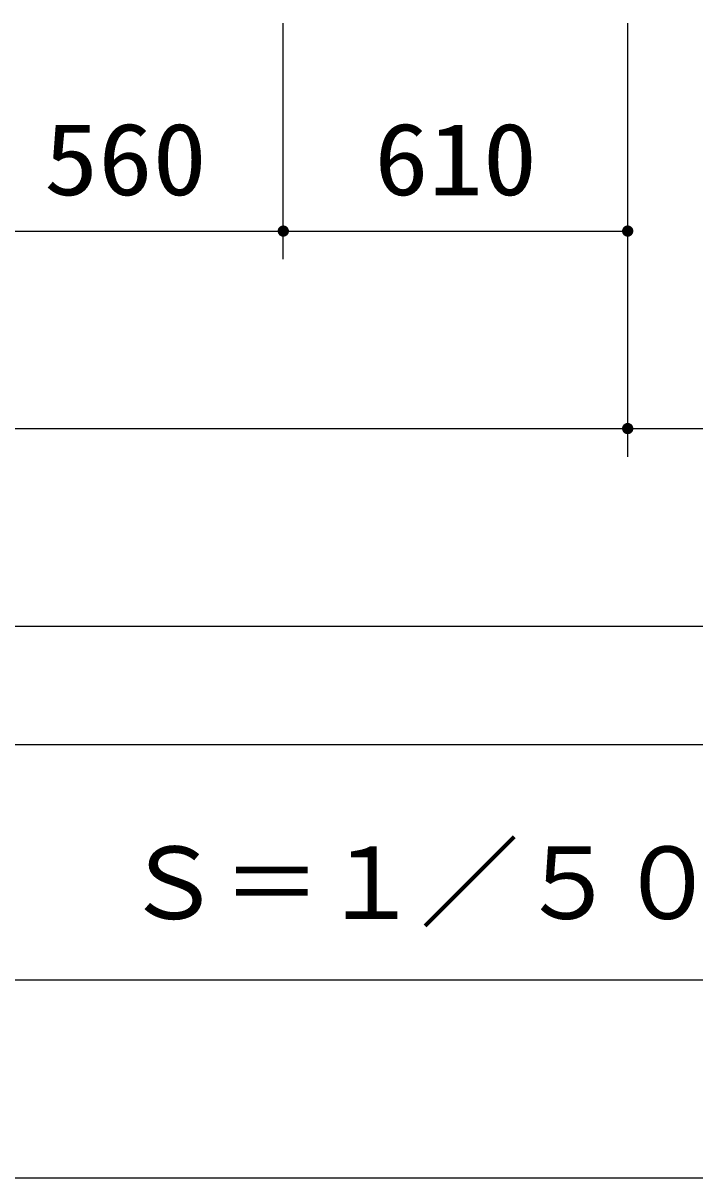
# Model space of a CAD drawing. Units: millimetres, scale not verified. Extents: x -14850 to 14850, y -10500 to 10500.
# Drawn here: x -7884 to -6694, y -8415 to -6368 of the extents above; entities that cross this region are included whole.
import ezdxf
from ezdxf.enums import TextEntityAlignment as Align

# ---------------------------------------------------------------- set-up
doc = ezdxf.new("R2010")
doc.units = ezdxf.units.MM
doc.header["$LTSCALE"] = 50
for name, color, linetype, lineweight in [('0-3_水管', 3, 'Continuous', 25), ('0-5_製作', 5, 'Continuous', 25), ('0-9_Axis_waku', 7, 'Continuous', 25)]:
    doc.layers.add(name, color=color, linetype=linetype, lineweight=lineweight)
doc.styles.add('ＭＳ ゴシック', font='')
doc.styles.get('ＭＳ ゴシック').set_extended_font_data('MS Gothic')

msp = doc.modelspace()

# ---------------------------------------------------------------- linework, layer by layer
at = {"layer": '0-3_水管'}
msp.add_line((-9811.91, -8063.71), (-6478.57, -8063.71), dxfattribs=at)
msp.add_lwpolyline([(-9811.91, -7647.04), (-6478.57, -7647.04), (-6478.57, -8063.71)], dxfattribs=at)
at = {"layer": '0-5_製作', "color": 2}
for p, q in [((-7422.75, -6787.06), (-7422.75, -6368.5)), ((-6812.75, -7137.06), (-6812.75, -6368.5)), ((-7982.75, -6737.06), (-7422.75, -6737.06)), ((-7422.75, -6737.06), (-6812.75, -6737.06)), ((-9982.75, -7087.06), (-6812.75, -7087.06)), ((-6812.75, -7087.06), (-6162.75, -7087.06)), ((-9982.75, -7437.06), (-6162.75, -7437.06))]:
    msp.add_line(p, q, dxfattribs=at)
at = {"layer": '0-5_製作'}
for points in [[(-7431.8, -6732.81), (-7422.75, -6737.06), (-7432.26, -6733.97)], [(-7431.19, -6731.71), (-7422.75, -6737.06), (-7431.8, -6732.81)], [(-7430.46, -6730.69), (-7422.75, -6737.06), (-7431.19, -6731.71)], [(-7429.6, -6729.77), (-7422.75, -6737.06), (-7430.46, -6730.69)], [(-7428.63, -6728.97), (-7422.75, -6737.06), (-7429.6, -6729.77)], [(-7428.63, -6728.97), (-7422.75, -6727.06), (-7422.75, -6737.06)], [(-7427.57, -6728.3), (-7422.75, -6727.06), (-7428.63, -6728.97)], [(-7426.43, -6727.77), (-7422.75, -6727.06), (-7427.57, -6728.3)], [(-7425.24, -6727.38), (-7422.75, -6727.06), (-7426.43, -6727.77)], [(-7424, -6727.14), (-7422.75, -6727.06), (-7425.24, -6727.38)], [(-7422.75, -6727.06), (-7412.75, -6737.06), (-7422.75, -6737.06)], [(-7422.12, -6727.08), (-7412.75, -6737.06), (-7422.75, -6727.06)], [(-7420.88, -6727.24), (-7412.75, -6737.06), (-7422.12, -6727.08)], [(-7420.88, -6727.24), (-7412.83, -6735.81), (-7412.75, -6737.06)], [(-7419.66, -6727.55), (-7412.83, -6735.81), (-7420.88, -6727.24)], [(-7419.66, -6727.55), (-7413.07, -6734.58), (-7412.83, -6735.81)], [(-7418.49, -6728.02), (-7413.07, -6734.58), (-7419.66, -6727.55)], [(-7418.49, -6728.02), (-7413.45, -6733.38), (-7413.07, -6734.58)], [(-7417.39, -6728.62), (-7413.45, -6733.38), (-7418.49, -6728.02)], [(-7417.39, -6728.62), (-7413.99, -6732.25), (-7413.45, -6733.38)], [(-7416.38, -6729.36), (-7413.99, -6732.25), (-7417.39, -6728.62)], [(-7416.38, -6729.36), (-7414.66, -6731.19), (-7413.99, -6732.25)], [(-7415.46, -6730.22), (-7414.66, -6731.19), (-7416.38, -6729.36)], [(-6821.8, -6732.81), (-6812.75, -6737.06), (-6822.26, -6733.97)], [(-6821.2, -6731.71), (-6812.75, -6737.06), (-6821.8, -6732.81)], [(-6820.46, -6730.69), (-6812.75, -6737.06), (-6821.2, -6731.71)], [(-6819.6, -6729.77), (-6812.75, -6737.06), (-6820.46, -6730.69)], [(-6819.6, -6729.77), (-6812.75, -6727.06), (-6812.75, -6737.06)], [(-6818.63, -6728.97), (-6812.75, -6727.06), (-6819.6, -6729.77)], [(-6817.57, -6728.3), (-6812.75, -6727.06), (-6818.63, -6728.97)], [(-6816.43, -6727.77), (-6812.75, -6727.06), (-6817.57, -6728.3)], [(-6815.24, -6727.38), (-6812.75, -6727.06), (-6816.43, -6727.77)], [(-6814.01, -6727.14), (-6812.75, -6727.06), (-6815.24, -6727.38)], [(-6812.75, -6727.06), (-6802.75, -6737.06), (-6812.75, -6737.06)], [(-6812.12, -6727.08), (-6802.75, -6737.06), (-6812.75, -6727.06)], [(-6812.12, -6727.08), (-6802.83, -6735.81), (-6802.75, -6737.06)], [(-6810.88, -6727.24), (-6802.83, -6735.81), (-6812.12, -6727.08)], [(-6810.88, -6727.24), (-6803.07, -6734.58), (-6802.83, -6735.81)], [(-6809.66, -6727.55), (-6803.07, -6734.58), (-6810.88, -6727.24)], [(-6809.66, -6727.55), (-6803.45, -6733.38), (-6803.07, -6734.58)], [(-6808.49, -6728.02), (-6803.45, -6733.38), (-6809.66, -6727.55)], [(-6808.49, -6728.02), (-6803.99, -6732.25), (-6803.45, -6733.38)], [(-6807.39, -6728.62), (-6803.99, -6732.25), (-6808.49, -6728.02)], [(-6807.39, -6728.62), (-6804.66, -6731.19), (-6803.99, -6732.25)], [(-6806.38, -6729.36), (-6804.66, -6731.19), (-6807.39, -6728.62)], [(-6806.38, -6729.36), (-6805.46, -6730.22), (-6804.66, -6731.19)], [(-7432.73, -6736.44), (-7422.75, -6737.06), (-7432.75, -6737.06)], [(-7432.75, -6737.06), (-7424.63, -6746.89), (-7432.67, -6738.32)], [(-7432.75, -6737.06), (-7423.38, -6747.04), (-7424.63, -6746.89)], [(-7422.75, -6737.06), (-7423.38, -6747.04), (-7432.75, -6737.06)], [(-7432.57, -6735.19), (-7422.75, -6737.06), (-7432.73, -6736.44)], [(-7432.67, -6738.32), (-7425.84, -6746.57), (-7432.44, -6739.55)], [(-7432.67, -6738.32), (-7424.63, -6746.89), (-7425.84, -6746.57)], [(-7432.26, -6733.97), (-7422.75, -6737.06), (-7432.57, -6735.19)], [(-7432.44, -6739.55), (-7427.01, -6746.11), (-7432.05, -6740.75)], [(-7432.44, -6739.55), (-7425.84, -6746.57), (-7427.01, -6746.11)], [(-7432.05, -6740.75), (-7428.11, -6745.51), (-7431.51, -6741.88)], [(-7432.05, -6740.75), (-7427.01, -6746.11), (-7428.11, -6745.51)], [(-7431.51, -6741.88), (-7429.13, -6744.77), (-7430.84, -6742.94)], [(-7431.51, -6741.88), (-7428.11, -6745.51), (-7429.13, -6744.77)], [(-7430.84, -6742.94), (-7429.13, -6744.77), (-7430.04, -6743.91)], [(-7422.75, -6737.06), (-7422.75, -6747.06), (-7423.38, -6747.04)], [(-7422.75, -6737.06), (-7421.5, -6746.99), (-7422.75, -6747.06)], [(-7422.75, -6737.06), (-7420.26, -6746.75), (-7421.5, -6746.99)], [(-7422.75, -6737.06), (-7419.07, -6746.36), (-7420.26, -6746.75)], [(-7422.75, -6737.06), (-7417.93, -6745.83), (-7419.07, -6746.36)], [(-7422.75, -6737.06), (-7416.87, -6745.15), (-7417.93, -6745.83)], [(-7422.75, -6737.06), (-7415.91, -6744.35), (-7416.87, -6745.15)], [(-7412.75, -6737.06), (-7415.91, -6744.35), (-7422.75, -6737.06)], [(-7412.75, -6737.06), (-7415.05, -6743.44), (-7415.91, -6744.35)], [(-7412.75, -6737.06), (-7414.31, -6742.42), (-7415.05, -6743.44)], [(-7412.75, -6737.06), (-7413.7, -6741.32), (-7414.31, -6742.42)], [(-7412.75, -6737.06), (-7413.24, -6740.15), (-7413.7, -6741.32)], [(-7412.75, -6737.06), (-7412.93, -6738.94), (-7413.24, -6740.15)], [(-7412.75, -6737.06), (-7412.77, -6737.69), (-7412.93, -6738.94)], [(-6822.73, -6736.44), (-6812.75, -6737.06), (-6822.75, -6737.06)], [(-6822.75, -6737.06), (-6813.38, -6747.04), (-6822.67, -6738.32)], [(-6822.75, -6737.06), (-6812.75, -6747.06), (-6813.38, -6747.04)], [(-6812.75, -6737.06), (-6812.75, -6747.06), (-6822.75, -6737.06)], [(-6822.57, -6735.19), (-6812.75, -6737.06), (-6822.73, -6736.44)], [(-6822.67, -6738.32), (-6814.63, -6746.89), (-6822.44, -6739.55)], [(-6822.67, -6738.32), (-6813.38, -6747.04), (-6814.63, -6746.89)], [(-6822.26, -6733.97), (-6812.75, -6737.06), (-6822.57, -6735.19)], [(-6822.44, -6739.55), (-6815.84, -6746.57), (-6822.05, -6740.75)], [(-6822.44, -6739.55), (-6814.63, -6746.89), (-6815.84, -6746.57)], [(-6822.05, -6740.75), (-6817.01, -6746.11), (-6821.51, -6741.88)], [(-6822.05, -6740.75), (-6815.84, -6746.57), (-6817.01, -6746.11)], [(-6821.51, -6741.88), (-6818.11, -6745.51), (-6820.84, -6742.94)], [(-6821.51, -6741.88), (-6817.01, -6746.11), (-6818.11, -6745.51)], [(-6820.84, -6742.94), (-6819.13, -6744.77), (-6820.04, -6743.91)], [(-6820.84, -6742.94), (-6818.11, -6745.51), (-6819.13, -6744.77)], [(-6812.75, -6737.06), (-6811.5, -6746.99), (-6812.75, -6747.06)], [(-6812.75, -6737.06), (-6810.26, -6746.75), (-6811.5, -6746.99)], [(-6812.75, -6737.06), (-6809.07, -6746.36), (-6810.26, -6746.75)], [(-6812.75, -6737.06), (-6807.93, -6745.83), (-6809.07, -6746.36)], [(-6812.75, -6737.06), (-6806.87, -6745.15), (-6807.93, -6745.83)], [(-6812.75, -6737.06), (-6805.91, -6744.35), (-6806.87, -6745.15)], [(-6812.75, -6737.06), (-6805.05, -6743.44), (-6805.91, -6744.35)], [(-6802.75, -6737.06), (-6805.05, -6743.44), (-6812.75, -6737.06)], [(-6802.75, -6737.06), (-6804.31, -6742.42), (-6805.05, -6743.44)], [(-6802.75, -6737.06), (-6803.7, -6741.32), (-6804.31, -6742.42)], [(-6802.75, -6737.06), (-6803.24, -6740.15), (-6803.7, -6741.32)], [(-6802.75, -6737.06), (-6802.93, -6738.94), (-6803.24, -6740.15)], [(-6802.75, -6737.06), (-6802.77, -6737.69), (-6802.93, -6738.94)], [(-6820.46, -7080.69), (-6812.75, -7087.06), (-6821.2, -7081.71)], [(-6819.6, -7079.77), (-6812.75, -7087.06), (-6820.46, -7080.69)], [(-6819.6, -7079.77), (-6812.75, -7077.06), (-6812.75, -7087.06)], [(-6818.63, -7078.97), (-6812.75, -7077.06), (-6819.6, -7079.77)], [(-6817.57, -7078.3), (-6812.75, -7077.06), (-6818.63, -7078.97)], [(-6816.43, -7077.77), (-6812.75, -7077.06), (-6817.57, -7078.3)], [(-6815.24, -7077.38), (-6812.75, -7077.06), (-6816.43, -7077.77)], [(-6814.01, -7077.14), (-6812.75, -7077.06), (-6815.24, -7077.38)], [(-6812.75, -7077.06), (-6802.75, -7087.06), (-6812.75, -7087.06)], [(-6812.75, -7077.06), (-6802.83, -7085.81), (-6802.75, -7087.06)], [(-6812.12, -7077.08), (-6802.83, -7085.81), (-6812.75, -7077.06)], [(-6810.88, -7077.24), (-6802.83, -7085.81), (-6812.12, -7077.08)], [(-6810.88, -7077.24), (-6803.07, -7084.58), (-6802.83, -7085.81)], [(-6809.66, -7077.55), (-6803.07, -7084.58), (-6810.88, -7077.24)], [(-6809.66, -7077.55), (-6803.45, -7083.38), (-6803.07, -7084.58)], [(-6808.49, -7078.02), (-6803.45, -7083.38), (-6809.66, -7077.55)], [(-6808.49, -7078.02), (-6803.99, -7082.25), (-6803.45, -7083.38)], [(-6807.39, -7078.62), (-6803.99, -7082.25), (-6808.49, -7078.02)], [(-6807.39, -7078.62), (-6804.66, -7081.19), (-6803.99, -7082.25)], [(-6806.38, -7079.36), (-6804.66, -7081.19), (-6807.39, -7078.62)], [(-6806.38, -7079.36), (-6805.46, -7080.22), (-6804.66, -7081.19)], [(-6822.73, -7086.44), (-6812.75, -7087.06), (-6822.75, -7087.06)], [(-6822.75, -7087.06), (-6813.38, -7097.04), (-6822.67, -7088.32)], [(-6822.75, -7087.06), (-6812.75, -7097.06), (-6813.38, -7097.04)], [(-6822.75, -7087.06), (-6812.75, -7087.06), (-6812.75, -7097.06)], [(-6822.57, -7085.19), (-6812.75, -7087.06), (-6822.73, -7086.44)], [(-6822.67, -7088.32), (-6814.63, -7096.89), (-6822.44, -7089.55)], [(-6822.67, -7088.32), (-6813.38, -7097.04), (-6814.63, -7096.89)], [(-6822.26, -7083.97), (-6812.75, -7087.06), (-6822.57, -7085.19)], [(-6822.44, -7089.55), (-6815.84, -7096.57), (-6822.05, -7090.75)], [(-6822.44, -7089.55), (-6814.63, -7096.89), (-6815.84, -7096.57)], [(-6821.8, -7082.81), (-6812.75, -7087.06), (-6822.26, -7083.97)], [(-6822.05, -7090.75), (-6817.01, -7096.11), (-6821.51, -7091.88)], [(-6822.05, -7090.75), (-6815.84, -7096.57), (-6817.01, -7096.11)], [(-6821.2, -7081.71), (-6812.75, -7087.06), (-6821.8, -7082.81)], [(-6821.51, -7091.88), (-6818.11, -7095.51), (-6820.84, -7092.94)], [(-6821.51, -7091.88), (-6817.01, -7096.11), (-6818.11, -7095.51)], [(-6820.84, -7092.94), (-6819.13, -7094.77), (-6820.04, -7093.91)], [(-6820.84, -7092.94), (-6818.11, -7095.51), (-6819.13, -7094.77)], [(-6812.75, -7087.06), (-6811.5, -7096.99), (-6812.75, -7097.06)], [(-6812.75, -7087.06), (-6810.26, -7096.75), (-6811.5, -7096.99)], [(-6812.75, -7087.06), (-6809.07, -7096.36), (-6810.26, -7096.75)], [(-6812.75, -7087.06), (-6807.93, -7095.83), (-6809.07, -7096.36)], [(-6812.75, -7087.06), (-6806.87, -7095.15), (-6807.93, -7095.83)], [(-6812.75, -7087.06), (-6805.91, -7094.35), (-6806.87, -7095.15)], [(-6812.75, -7087.06), (-6805.05, -7093.44), (-6805.91, -7094.35)], [(-6802.75, -7087.06), (-6805.05, -7093.44), (-6812.75, -7087.06)], [(-6802.75, -7087.06), (-6804.31, -7092.42), (-6805.05, -7093.44)], [(-6802.75, -7087.06), (-6803.7, -7091.32), (-6804.31, -7092.42)], [(-6802.75, -7087.06), (-6803.24, -7090.15), (-6803.7, -7091.32)], [(-6802.75, -7087.06), (-6802.93, -7088.94), (-6803.24, -7090.15)], [(-6802.75, -7087.06), (-6802.77, -7087.69), (-6802.93, -7088.94)]]:
    msp.add_solid(points, dxfattribs=at)
at = {"layer": '0-9_Axis_waku'}
msp.add_line((-12950, -8415), (14000, -8415), dxfattribs=at)

# ---------------------------------------------------------------- texts
at = {"layer": '0-3_水管', "color": 4, "style": 'ＭＳ ゴシック'}
msp.add_text('Ｓ＝１／５０', height=128.4, dxfattribs=at).set_placement((-7705.7, -7994.59), align=Align.BOTTOM_LEFT)
at = {"layer": '0-5_製作', "color": 4, "style": 'ＭＳ ゴシック', "width": 1.1}
for s, p in [('560', (-7846.5, -6712.06)), ('610', (-7261.5, -6712.06))]:
    msp.add_text(s, height=128.4, dxfattribs=at).set_placement(p, align=Align.BOTTOM_LEFT)

doc.saveas('drawing.dxf')
